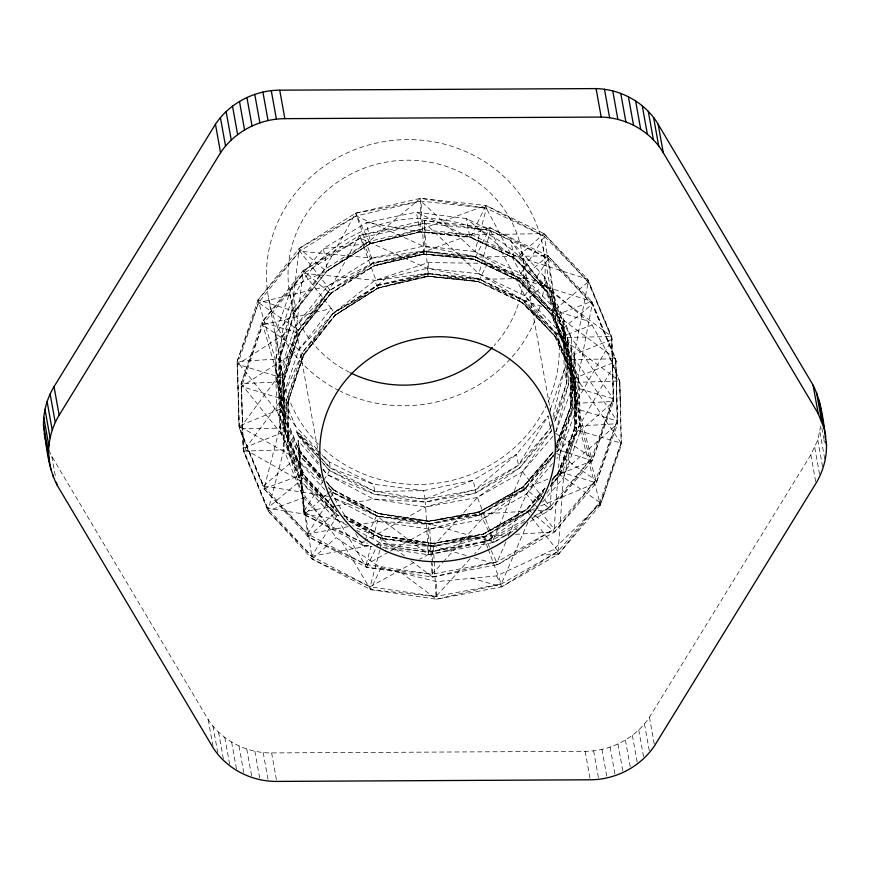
<?xml version="1.0" encoding="UTF-8"?>
<svg xmlns="http://www.w3.org/2000/svg" width="870" height="870" viewBox="0 0 870 870"><rect width="100%" height="100%" fill="white"/><g stroke="black" fill="none" stroke-linecap="round" stroke-linejoin="round"><path stroke-width="0.65" stroke-dasharray="4.35 3.26" d="M388.52 552.145L366.139 564.608L307.61 534.006L263.469 485.96L238.989 426.115L237.619 364.312L258.542 302.64L258.042 299.867L299.704 251.169L371.958 258.151L423.527 251.028L473.737 259.151L519.194 280.858L556.365 314.886L615.699 358.777L617.135 420.884L595.765 480.088L554.157 529.09L497.292 561.835L431.998 574.222L366.139 564.608L308.11 536.79L299.28 475.248L283.892 428.018L284.099 379.744L299.052 333.351L328.36 291.82L359.625 235.4L424.473 220.545L489.886 227.69L547.969 255.813L591.665 301.39L615.699 358.777L617.635 423.657L596.265 482.861L554.658 531.864L497.792 564.608L432.499 576.995L366.64 567.392L308.11 536.79L263.969 488.744L239.489 428.888L238.989 426.115L237.118 361.539L258.042 299.867L299.204 248.396L355.623 213.183L420.471 198.327L485.895 205.461L543.967 233.595L587.674 279.172L611.697 336.549L613.633 401.44L592.263 460.643L550.656 509.646L527.448 523.011M470.17 558.736L436 596.439L370.631 589.61L370.131 586.826L311.612 556.235L267.971 510.962L267.471 508.178L242.991 448.333L241.61 386.53L262.533 324.869L262.033 322.085L303.706 273.397L375.96 280.368L427.518 273.245L477.728 281.369L523.185 303.075L560.356 337.103L619.701 380.995L621.126 443.102L599.767 502.305L558.149 551.308L501.283 584.053L436 596.439L370.131 586.826L312.112 559.008L303.271 497.477L287.894 450.236L288.101 401.962L303.054 355.569L332.362 314.037L374.47 280.64L428.301 262.566L487.494 263.371L544.642 284.555L592.057 324.999L609.511 356.656L619.788 381.517L621.441 444.864L600.267 505.078L558.649 554.081L501.783 586.826L436.501 599.212L370.631 589.61L312.112 559.008L267.971 510.962L243.491 451.117L241.11 383.757L262.033 322.085L303.206 270.613L359.625 235.4L424.973 223.318L490.386 230.463L548.47 258.597L592.165 304.174L616.199 361.55L579.409 425.571L559.247 471.594L552.309 479.707M555.799 448.137L575.418 403.343L612.197 339.333L588.174 281.956L544.468 236.379L486.395 208.245L420.471 198.327L420.101 232.007L370.174 243.752L327.392 270.57L291.82 286.861L275.681 332.992L276.954 381.343L281.586 407.116L300.324 453.085L321.128 476.368M552.167 479.838L559.247 471.594L575.766 426.246L574.722 378.657L556.245 334.711L524.827 295.746L490.386 230.463L424.473 220.545L424.103 254.236L374.165 265.97L330.73 293.397L299.052 333.351L282.978 381.169L284.468 431.226L303.391 477.641L337.473 514.953L339.844 516.214M603.987 494.78L599.223 504.752L553.396 549.655L496.629 575.886L436.642 581.639L380.995 567.795L336.157 537.606L322.476 518.487L305.316 496.998L299.204 478L288.666 450.845L287.839 402.288L303.054 355.569L335.385 315.016L378.167 288.188L428.094 276.453L428.301 262.566M327.512 483.502L334.069 490.049L378.048 513.398L428.758 523.631L428.497 554.777L385.486 548.502M505.785 542.097L497.292 561.835L432.499 576.995L432.607 563.455M432.618 562.107L432.749 545.849L382.05 535.615L344.009 515.431M527.84 522.381L501.283 584.053L436.501 599.212L436.642 581.639M555.712 448.115L571.775 404.028L570.72 356.439L552.243 312.493L518.618 277.65L473.9 256.248L423.527 251.028L373.589 262.762L330.154 290.188L298.475 330.143L282.402 377.961L279.868 427.648L263.969 488.744L307.61 534.006L351.186 526.111M305.316 496.998L267.971 510.962L283.859 449.866L286.393 400.178L302.466 352.361L334.156 312.406L377.591 284.979L427.518 273.245L477.891 278.465L522.609 299.867L556.245 334.711L573.613 380.56L576.342 429.454L563.466 477.706L558.149 551.308L558.649 554.081L540.835 555.212M556.648 444.091L571.775 404.028L574.33 354.471L588.174 281.956L543.967 233.595L471.931 234.856L420.101 232.007L370.402 243.404L323.422 248.516L291.82 286.861L296.017 310.155L280.096 357.526L276.954 381.343L295.463 426.082L320.834 453.129M552.091 480.099L550.155 506.862L550.656 509.646L537.16 510.494M474.378 557.855L497.792 564.608L554.157 529.09L559.464 455.488L572.351 407.236L571.296 359.647L551.319 314.831L518.618 277.65L474.933 251.528L420.971 201.1L355.623 213.183L324.369 269.602L295.05 311.134L278.976 358.951L280.477 409.009L299.389 455.423L321.813 479.968M48.948 450.268L51.808 456.369L208.169 719.555C221.785 740.642 246.678 753.159 271.614 752.931L585.151 751.31C610.425 751.223 635.35 738.369 649.433 717.271L810.851 454.803L817.789 439.981L821.117 424.114M328.577 488.244L333.471 492.735L378.624 516.606L372.393 540.999M597.755 506.122L600.267 505.078L599.767 502.305L580.41 431.118L575.298 381.865L555.321 337.049L522.609 299.867L478.924 273.745L424.973 223.318L360.126 238.173L303.706 273.397L262.533 324.869L241.11 383.757L243.491 451.117L267.471 508.178L311.612 556.235L335.254 519.075L337.864 513.169M518.618 277.65L518.009 280.325L552.82 315.701L575.331 360.017L617.135 420.884L617.635 423.657L562.466 472.149L551.308 483.818M551.221 424.245L550.297 428.127L519.705 467.853L477.456 497.422L427.996 552.004L428.497 554.777L493.79 542.391L516.997 529.025M553.081 416.469L564.239 369.815L562.977 321.454L544.457 276.714L510.929 240.979L466.429 218.566L416.328 212.171L366.661 222.568L323.422 248.516L327.392 270.57L295.05 311.134L280.096 357.526L281.586 407.116L280.477 409.009L238.989 426.115L296.278 458.588L322.705 482.85M366.139 564.608L371.001 546.251M379.864 550.101L370.131 586.826L414.903 561.9M380.212 548.796L382.789 535.92L343.954 515.388M556.637 450.04L570.655 405.453L570.72 356.439L555.364 309.328L520.825 273.528L474.933 251.528L486.395 208.245L485.895 205.461L420.221 229.473L370.174 243.752L326.728 271.168L296.017 310.155L275.681 332.992L280.096 357.526L278.976 358.951L237.118 361.539L239.489 428.888L263.469 485.96L329.926 496.65M546.708 493.333L559.823 474.803L574.646 427.67L574.722 378.657L559.356 331.546L524.827 295.746L478.924 273.745L490.386 230.463L489.886 227.69L424.212 251.691L374.404 265.622L423.853 253.986L473.737 259.151L519.194 280.858L552.82 315.701L578.322 376.688L579.409 425.571L562.466 472.149L550.318 486.341M555.81 431.955L568.349 385.019L567.294 337.429L547.317 292.614L510.929 240.979L514.018 258.107L547.317 292.614L565.609 336.114L568.349 385.019L554.581 422.809M554.636 421.45L566.653 383.235L565.609 336.114L562.977 321.454L566.653 383.235L553.472 419.405M347.13 525.349L335.254 519.075L300.28 480.805L280.869 433.206L279.335 381.854L295.844 332.797L303.206 270.613L360.126 238.173L427.213 268.351L477.891 278.465L523.185 303.075L556.822 337.919L579.322 382.234L621.126 443.102L621.441 444.864M552.504 480.088L558.29 472.573L575.766 426.246L578.322 376.688L592.165 304.174L547.969 255.813L475.923 257.085L424.212 251.691L372.958 263.697L330.73 293.397L300.019 332.373L284.099 379.744L285.577 429.334L302.814 474.433L334.254 513.528L366.64 567.392L431.998 574.222L443.689 561.324M287.839 402.288L304.011 354.601L334.732 315.614L376.96 285.925L388.64 276.127M550.34 409.531L564.239 369.815L566.653 383.235M551.199 425.637L550.297 428.127L518.476 465.243L475.825 492.811L425.756 506.971L365.672 540.422M555.919 432.009L572.416 386.682L571.329 337.799L552.363 292.657L517.835 256.857L471.931 234.856L420.221 229.473L368.956 241.479L324.369 269.602L291.841 310.579L275.333 359.625L276.867 410.977L302.814 474.433L336.886 511.745L304.315 475.303L284.468 431.226L279.335 381.854L262.033 322.085L299.052 333.351L331.383 292.798L327.37 286.263L299.704 251.169L299.204 248.396L356.124 215.956L420.971 201.1L486.395 208.245L520.825 273.528L552.243 312.493L569.611 358.331L572.351 407.236L556.746 450.062M557.018 442.873L571.775 404.028M556.724 451.954L558.464 449.931L575.418 403.343L574.33 354.471L548.829 293.484L515.192 258.629L416.328 212.171L420.101 232.007L470.474 237.238L517.835 256.857L587.674 279.172L612.197 339.333L574.33 354.471M333.504 507.275L304.315 475.303L285.577 429.334L283.892 428.018L282.402 377.961L237.619 364.312L294.843 327.24L330.154 290.188L374.404 265.622L424.103 254.236L475.923 257.085L521.826 279.074L556.365 314.886L575.331 360.017L576.408 408.9L559.464 455.488L556.865 458.523M282.402 377.961L300.019 332.373M299.204 478L287.894 450.236L286.393 400.178L304.011 354.601L335.385 315.016L378.396 287.839L427.844 276.203L477.728 281.369L525.828 301.303L586.967 320.834M552.243 312.493L551.319 314.831L569.611 358.331L570.655 405.453L572.351 407.236M336.625 505.807L373.6 499.108L425.452 502.077L475.02 489.951L516.508 454.292L548.1 415.947L550.297 428.127L551.83 430.367L522.5 471.779L493.29 539.607L493.79 542.391L518.596 526.763M508.439 535.931L526.491 493.997L553.516 455.858M331.383 292.798L298.475 330.143L278.335 376.297L239.489 428.888L283.892 428.018M487.494 263.371L478.478 281.673L428.094 276.453L378.396 287.839L334.156 312.406L298.834 349.468L241.61 386.53L286.393 400.178M318.409 464.319L298.073 440.59L304.119 514.572L362.638 545.164L364.378 541.488M364.965 540.27L376.601 515.769L428.758 523.631L493.79 542.391L480.457 514.094L428.866 521.087L378.048 513.398L428.866 521.087L479.25 511.821L525.491 488.44L548.992 478.663M366.64 567.392L382.05 535.615L432.868 543.304L484.459 536.312L508.754 534.767M380.995 567.795L370.631 589.61L341.41 540.999M322.835 469.485L327.25 474.639L374.633 494.388L425.125 499.108L475.02 489.951L518.476 465.243L548.1 415.947M322.955 481.393L303.619 511.788L362.137 542.391L367.51 543.174M323.673 480.273C327.261 474.792 332.199 468.723 328.99 461.818L321.737 454.096M307.61 534.006L329.817 499.108M520.825 273.528L544.468 236.379L543.967 233.595L517.835 256.857M524.827 295.746L548.47 258.597L547.969 255.813L519.194 280.858L473.737 259.151M378.396 287.839L334.732 315.614M543.413 491.898L527.698 512.289L485.46 541.869L474.661 553.766M556.604 451.867L613.633 401.44L611.697 336.549L552.363 292.657L515.192 258.629L469.735 236.934L419.851 231.768L370.174 243.752L355.623 213.183L374.404 265.622L330.73 293.397L328.36 291.82L295.844 332.797L282.978 381.169L285.577 429.334L284.468 431.226L280.869 433.206L242.991 448.333L300.28 480.805L337.473 514.953M515.508 534.343L554.658 531.864L595.765 480.088L576.408 408.9L571.296 359.647L615.699 358.777L617.635 423.657L575.766 426.246L574.646 427.67L558.29 472.573L552.102 479.783M323.248 469.245L327.25 474.639L373.6 499.108L425.756 506.971L477.456 497.422L522.5 471.779L554.592 434.282M553.255 456.01L525.491 488.44L480.457 514.094L428.758 523.631M552.526 463.59L526.491 493.997L481.458 519.64L444.592 560.323M348.511 521.054L380.592 537.986L432.749 545.849L484.459 536.312L529.493 510.657L541.64 496.476M542.641 502.023L563.466 477.706L580.41 431.118L579.322 382.234L560.356 337.103L525.828 301.303L479.925 279.303L428.214 273.909L376.96 285.925L332.362 314.037M551.83 430.367L519.705 467.853L475.825 492.811L425.452 502.077L374.633 494.388L329.469 470.518L321.53 461.546M553.222 455.63L523.707 490.071L481.458 519.64L429.758 529.188L389.695 551.493M545.033 488.037L526.47 509.689L483.818 537.247L433.749 551.406L419.612 559.279M376.318 544.5L381.593 543.543L433.445 546.512L483.013 534.387L526.47 509.689L544.489 488.82M541.597 496.085L527.698 512.289L483.818 537.247L433.445 546.512L382.626 538.824L353.949 526.872M550.275 485.949L559.823 474.803L576.342 429.454L575.298 381.865L556.822 337.919L522.011 302.553L556.822 337.919M545.077 488.07L526.47 509.689L529.797 515.236M555.669 452.846L522.478 487.461L479.827 515.029L429.758 529.188L377.602 521.326L352.513 525.871M349.349 521.239L382.626 538.824L433.119 543.554L483.013 534.387L527.122 509.091L543.859 491.594M263.469 485.96L299.389 455.423L300.324 453.085L298.073 440.59M321.889 477.891L299.389 455.423L276.867 410.977L237.118 361.539L258.542 302.64L327.37 286.263L373.589 262.762L423.853 253.986L474.476 259.456L521.826 279.074L591.665 301.39L592.165 304.174L559.356 331.546L556.245 334.711L555.321 337.049L573.613 380.56L574.646 427.67L576.342 429.454L580.41 431.118L621.126 443.102L600.267 505.078L599.223 504.752M296.017 310.155L295.05 311.134L291.841 310.579L258.042 299.867L275.333 359.625L280.477 409.009L300.324 453.085L320.388 475.063L300.03 451.486L322.085 480.544M303.054 355.569L304.011 354.601L298.834 349.468L262.533 324.869L331.361 308.48L335.385 315.016L302.466 352.361L282.337 398.514L243.491 451.117L283.859 449.866L303.271 497.477L322.476 518.487M544.642 284.555L523.185 303.075L477.728 281.369M326.228 494.889L304.119 514.572L362.137 542.391L364.497 541.075M327.24 493.986L332.895 489.527L378.798 513.702L429.127 521.337L479.011 512.169L522.478 487.461L553.483 451.432L523.131 486.863L479.011 512.169L429.443 524.295L377.602 521.326L332.438 497.488M308.11 536.79L334.254 513.528L339.006 516.03M312.112 559.008L336.157 537.606M420.471 198.327L368.956 241.479L326.728 271.168L370.402 243.404L366.661 222.568L419.851 231.768L470.474 237.238L485.895 205.461L544.468 236.379L555.364 309.328L588.174 281.956M532.125 518.237L550.155 506.862L591.774 457.859L613.132 398.667L611.697 336.549L567.294 337.429L572.416 386.682L592.263 460.643L553.94 476.597M471.214 578.017L501.783 586.826L558.149 551.308L530.493 516.214M524.621 521.565L493.29 539.607L428.497 554.777L376.601 515.769L332.895 489.527L327.468 483.459M533.908 516.225L550.155 506.862L544.294 499.423M325.858 481.066L334.069 490.049L331.252 496.857L378.624 516.606L429.443 524.295L479.827 515.029L523.707 490.071L553.461 451.421L522.478 487.461L526.491 493.997L554.157 529.09M527.122 509.091L483.241 534.039L433.119 543.554L382.05 535.615M524.719 519.499L485.46 541.869L433.749 551.406L381.593 543.543L356.646 530.374M534.441 508.602L483.241 534.039L432.868 543.304L382.789 535.92L347.271 519.488M540.618 506.025L596.265 482.861L617.135 420.884L576.408 408.9M321.476 461.263L329.469 470.518L374.796 491.485L425.125 499.108L473.269 480.229L516.508 454.292L518.476 465.243M556.365 314.886L591.665 301.39L616.199 361.55L578.322 376.688L574.722 378.657L573.613 380.56L575.298 381.865L579.322 382.234L619.701 380.995L620.354 403.006M560.356 337.103L592.057 324.999M263.969 488.744L302.814 474.433L304.315 475.303L303.391 477.641L300.28 480.805L267.471 508.178L335.254 519.075L343.976 522.718M428.214 273.909L378.167 288.188L374.47 280.64M335.309 506.046L303.619 511.788L298.573 443.363L304.119 514.572L299.824 450.312L322.248 480.512M311.612 556.235L371.033 545.457M377.591 284.979L427.844 276.203L478.478 281.673M480.457 514.094L535.811 510.581M279.335 381.854L241.11 383.757L280.869 433.206L303.391 477.641L335.254 509.461M575.418 403.343L613.633 401.44L613.132 398.667L571.329 337.799L548.829 293.484L514.018 258.107L466.429 218.566L469.735 236.934L514.018 258.107M527.416 278.465L479.925 279.303L428.094 276.453M319.845 457.033L330.067 467.832L374.796 491.485L423.603 490.626L473.269 480.229L475.825 492.811M378.624 516.606L429.127 521.337L479.25 511.821L523.131 486.863L539.585 500.315M474.933 251.528L423.212 246.134L356.124 215.956L299.704 251.169L258.542 302.64L298.475 330.143M424.103 254.236L474.476 259.456L489.886 227.69L548.47 258.597L559.356 331.546M478.924 273.745L427.213 268.351L375.96 280.368L359.625 235.4L372.958 263.697M355.743 533.712L362.638 545.164L371.979 546.142M382.648 547.263L427.996 552.004L493.29 539.607L477.456 497.422M376.928 544.544L427.996 552.004L425.452 502.077M362.638 545.164L372.045 546.545M432.749 545.849L466.57 555.604M572.416 386.682L613.132 398.667L592.263 460.643L558.464 449.931M378.798 513.702L333.471 492.735L327.196 485.862M376.601 515.769L330.252 491.3L347.478 519.955M343.791 515.888L380.592 537.986L404.387 555.865M555.462 433.26L591.774 457.859L550.656 509.646L540.596 501.163M410.868 560.748L432.499 576.995M400.874 572.449L436.501 599.212M287.894 450.236L288.666 450.845M556.735 453.313L595.765 480.088L596.265 482.861L559.247 471.594L558.29 472.573L559.823 474.803L599.767 502.305L558.649 554.081L553.396 549.655M324.369 269.602L299.204 248.396L291.841 310.579L278.976 358.951L281.586 407.116L295.463 426.082M328.36 291.82L303.206 270.613L303.706 273.397L331.361 308.48L298.834 349.468L282.337 398.514L283.859 449.866M529.493 510.657L531.505 512.354M535.529 515.747L554.658 531.864M318.42 451.802L296.322 430.867L318.213 454.847M322.259 455.445L328.99 461.818L373.491 484.231L423.603 490.626L425.125 499.108M552.82 315.701L518.009 280.325L473.9 256.248L423.212 246.134L371.958 258.151L327.37 286.263L294.843 327.24L278.335 376.297L279.868 427.648L299.28 475.248L334.254 513.528M318.92 456.043L296.605 432.466L320.595 460.23M296.278 458.588L324.978 489.995M321.867 458.838L330.067 467.832L373.491 484.231L374.796 491.485M320.649 460.556L296.822 433.641L318.442 462.775M326.674 482.328L332.895 489.527M522.5 471.779L543.456 498.358M484.459 536.312L490.571 549.274M491.126 550.46L497.792 564.608M496.629 575.886L501.783 586.826M609.511 356.656L619.788 381.517M487.787 548.067L483.818 537.247M488.244 549.307L501.283 584.053M565.609 336.114L544.457 276.714L547.317 292.614M479.011 512.169L479.827 515.029M821.813 427.996L823.683 438.349M823.912 439.644L824.379 442.232M819.921 432.129L824.803 459.316M817.789 439.981L822.672 467.168M814.755 447.571L819.638 474.748M810.851 454.803L815.973 483.274M649.433 717.271L654.555 745.742M644.452 723.883L649.575 752.365M638.743 729.93L643.865 758.412M632.37 735.346L637.492 763.827M543.021 247.243L557.192 325.967M625.41 740.065L630.543 768.536M617.961 744.002L623.094 772.484M521.761 251.18L550.634 411.684M610.109 747.134L615.242 775.616M601.953 749.418L607.086 777.9M593.601 750.81L598.723 779.292M585.151 751.31L590.273 779.792M424.473 220.545L427.844 276.203M289.83 294.158L318.714 454.662M268.569 298.106L282.739 376.83M271.614 752.931L276.747 781.412M263.175 752.528L268.308 781.01M254.856 751.212L259.978 779.694M246.754 749.016L251.887 777.497M238.978 745.971L243.872 773.158M231.627 742.099L236.749 770.581M224.786 737.466L229.68 764.643M218.544 732.116L223.666 760.587M212.976 726.113L218.109 754.594M208.169 719.555L213.063 746.743M51.808 456.369L55.767 478.38M423.853 253.986L420.971 201.1M433.445 546.512L436 596.439M429.758 529.188L431.27 559.649M431.335 560.976L431.998 574.222M288.101 401.962L288.535 416.795M318.453 444.233A139.559 132.882 -10.2 0 1 311.775 269.287A139.559 132.882 -10.2 0 1 492.55 236.618A139.559 132.882 -10.2 0 1 547.556 402.832M547.023 403.984A139.559 132.882 -10.2 0 1 322.096 447.745M349.544 372.382A117.939 112.295 -10.2 0 1 306.827 213.335A117.939 112.295 -10.2 0 1 476.847 181.83A117.939 112.295 -10.2 0 1 494.138 345.586M339.224 390.673A139.559 132.882 -10.2 0 1 288.448 202.808A139.559 132.882 -10.2 0 1 489.179 164.68A139.559 132.882 -10.2 0 1 511.201 358.005M510.342 358.951A139.559 132.882 -10.2 0 1 340.366 391.239"/><path stroke-width="1.3" d="M43.5 425.452C43.217 411.847 46.98 398.308 54.027 386.682L215.445 124.214C229.528 103.117 254.453 90.262 279.727 90.175L596.08 88.588C620.973 89.251 645.366 102.649 658.133 124.225L813.069 385.105C822.226 403.452 823.705 424.517 826.5 444.516C826.783 458.12 823.02 471.66 815.973 483.274L654.555 745.742C640.472 766.851 615.547 779.705 590.273 779.792L276.747 781.412C251.8 781.641 226.907 769.123 213.291 748.037L56.931 484.851C47.774 466.516 46.295 445.451 43.5 425.452L48.622 453.933L49.318 461.97M48.622 453.933C48.339 440.329 52.102 426.789 59.149 415.164L220.567 152.696C234.65 131.598 259.575 118.744 284.849 118.657L601.203 117.069C626.096 117.733 650.488 131.131 663.255 152.707L818.191 413.587L824.173 428.573L825.804 436.479M46.675 443.939L45.827 441.384L50.949 469.865M44.196 433.488L45.555 440.068M819.051 400.091L824.173 428.573M825.097 436.751L825.565 439.339M826.032 441.927L826.5 444.516M816.506 392.435L821.628 420.917M813.069 385.105L818.191 413.587M658.133 124.225L663.255 152.707M653.587 117.493L658.71 145.975M648.27 111.306L653.392 139.787M642.245 105.727L647.367 134.208M635.589 100.844L640.711 129.326M628.401 96.711L633.523 125.193M620.756 93.384L625.878 121.865M612.752 90.904L617.874 119.386M604.487 89.295L609.609 117.776M596.08 88.588L601.203 117.069M279.727 90.175L284.849 118.657M271.277 90.676L276.399 119.146M262.914 92.068L268.047 120.549M254.758 94.341L259.891 122.822M246.906 97.473L252.039 125.954M239.457 101.42L244.59 129.902M232.507 106.129L237.63 134.611M226.135 111.545L231.257 140.026M220.425 117.602L225.547 146.084M215.445 124.214L220.567 152.696M54.027 386.682L59.149 415.164M50.123 393.914L55.245 422.396M47.089 401.505L52.211 429.987M44.957 409.357L50.079 437.838M56.463 482.263L56.931 484.851M43.761 417.372L48.883 445.853M53.026 474.944L53.494 477.532M820.682 407.997L821.258 414.696M492.376 347.489A117.939 112.295 -10.2 0 1 350.697 372.958M385.214 550.808A117.939 112.295 -10.2 0 0 555.093 440.231A117.939 112.295 -10.2 0 0 372.382 356.624A117.939 112.295 -10.2 0 0 385.214 550.808"/></g></svg>
